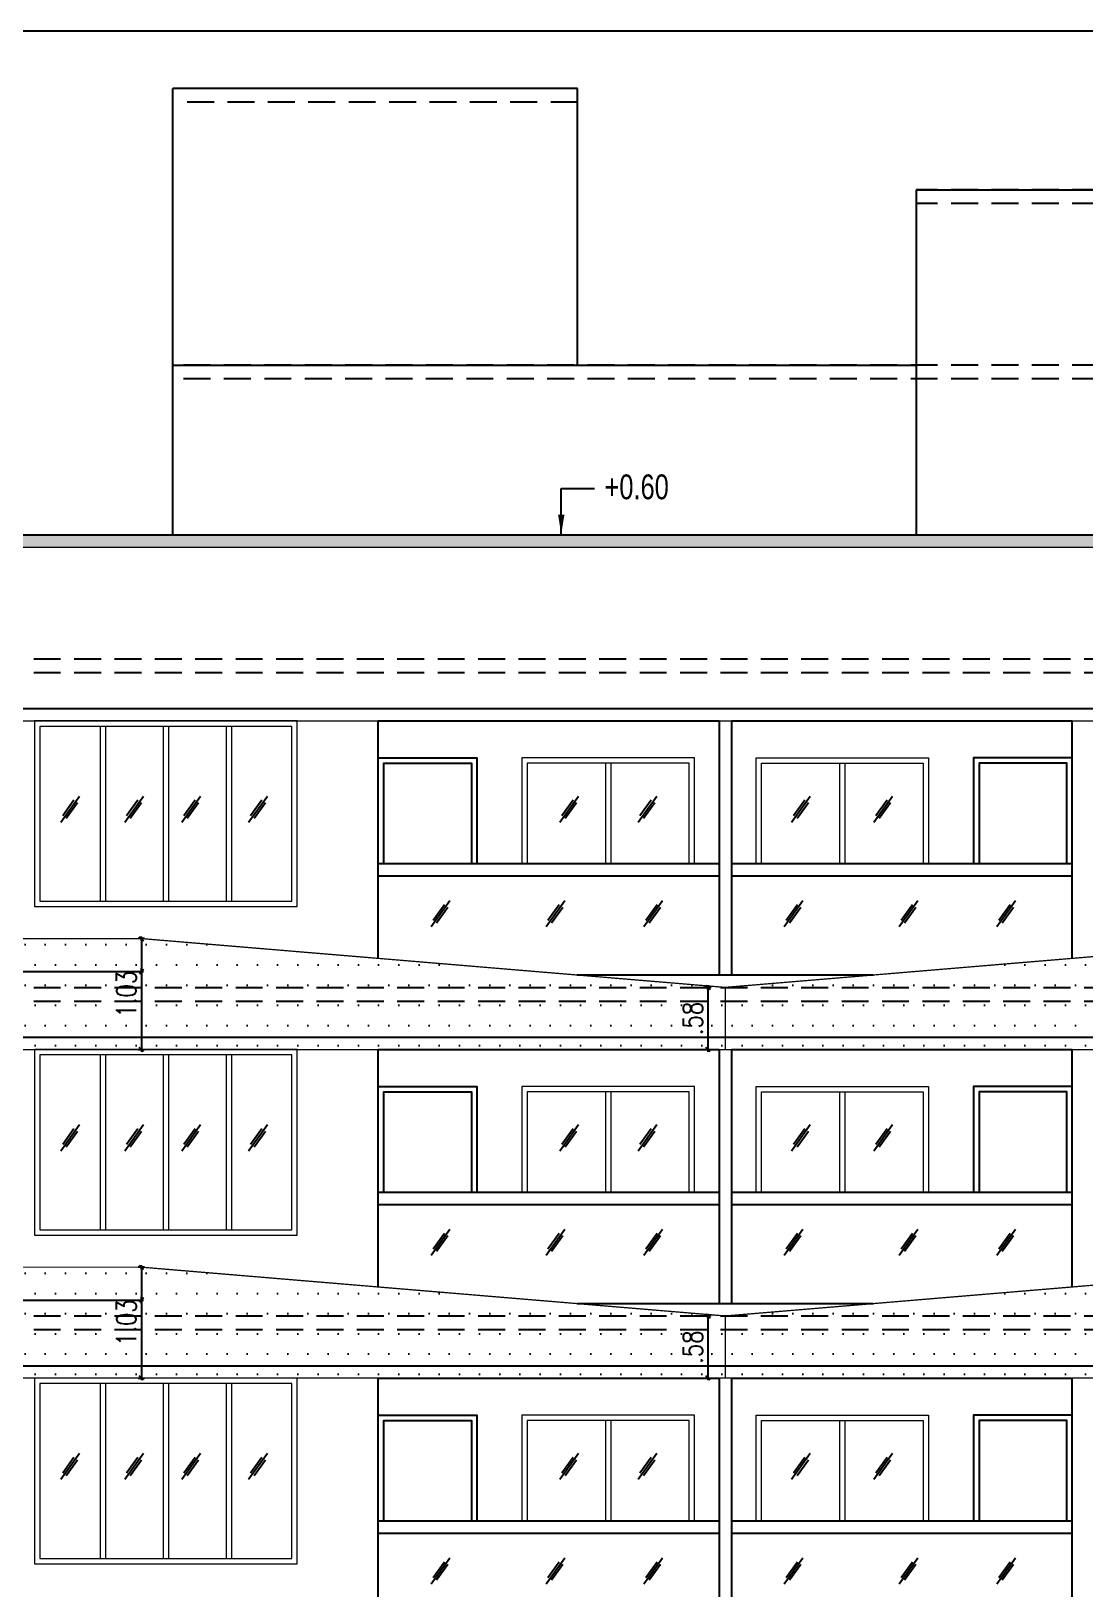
# Model space of a CAD drawing. Header units: inches. Extents: x 14235 to 14499, y 0 to 2549.
# Drawn here: x 14343.03 to 14352.81, y 2446.32 to 2460.78 of the extents above; entities that cross this region are included whole.
import ezdxf
from ezdxf.enums import TextEntityAlignment as Align

# ---------------------------------------------------------------- set-up
doc = ezdxf.new("R2010")
doc.units = ezdxf.units.IN
doc.header["$LTSCALE"] = 0.25
doc.header["$MEASUREMENT"] = 0
doc.header["$PDMODE"] = 35
doc.linetypes.add('1', pattern=[0])
doc.linetypes.add('DASHEDX2', pattern=[1.5, 1, -0.5])
for name, color, linetype in [('DOOR', 104, 'Continuous'), ('ELE.PROJ.', 1, 'Continuous'), ('GLASS WINDOW', 251, '1'), ('hatch', 251, 'Continuous'), ('proj-internal', 1, 'DASHEDX2'), ('wall', 7, 'Continuous'), ('walls', 7, 'Continuous'), ('WORK TEX', 6, 'Continuous'), ('WORKING DIM', 7, 'Continuous')]:
    doc.layers.add(name, color=color, linetype=linetype)
doc.layers.add('WINDOW', color=106, linetype='Continuous', lineweight=13)
doc.styles.add('ARIAL', font='TIMES_0.TTF')
doc.styles.add('ARL', font='swisscl_0.ttf')
doc.styles.add('romans', font='romans.shx', dxfattribs={"width": 0.8})
doc.dimstyles.new('121', dxfattribs={"dimscale": 0.1, "dimtxt": 1.8, "dimasz": 0.2, "dimexe": 0.03125, "dimexo": 0.25, "dimgap": 0.5, "dimtad": 1, "dimzin": 4, "dimdsep": 46, "dimtxsty": 'romans', "dimblk1": 'MINITICK', "dimblk2": 'MINITICK', "dimsah": 1, "dimcen": 1, "dimse1": 1, "dimse2": 1, "dimclrd": 252, "dimclre": 256, "dimclrt": 7, "dimadec": 3, "dimazin": 0, "dimtfac": 0.8, "dimtix": 1, "dimtmove": 2, "dimatfit": 3, "dimfxl": 0, "dimtolj": 1, "dimtzin": 3, "dimarcsym": 0})
doc.dimstyles.new('DFSGSG', dxfattribs={"dimtxt": 0.17, "dimasz": 0.18, "dimexe": 0.18, "dimexo": 0.0625, "dimgap": 0.09, "dimtad": 1, "dimzin": 0, "dimdsep": 46, "dimtxsty": 'ARIAL', "dimcen": 0.09, "dimse1": 1, "dimse2": 1, "dimaunit": 1, "dimadec": 0, "dimazin": 0, "dimtfac": 1, "dimtix": 1, "dimtofl": 0, "dimtmove": 0, "dimatfit": 3, "dimfxl": 0, "dimtolj": 1, "dimtzin": 0, "dimarcsym": 0})
pattern_1 = [(0, (-42.02476, 30.50003), (0.09375, 0.1875), [0, -0.1875])]
pattern_2 = [(0, (-42.02476, 33.55), (0.09375, 0.1875), [0, -0.1875])]

# ---------------------------------------------------------------- blocks, each defined once
blk = doc.blocks.new('MINITICK')
at = {"color": 7}
for p, q in [((1, 1), (-1, -1)), ((-1, 0), (1, 0)), ((0, -1.5), (0, 1.5))]:
    blk.add_line(p, q, dxfattribs=at)
blk = doc.blocks.new('*D1216')
at = {"layer": 'Defpoints', "color": 0, "transparency": 16777216}
for p in [(14338.555, 2446.623), (14344.055, 2446.256), (14344.055, 2445.95)]:
    blk.add_point(p, dxfattribs=at)
at = {"layer": 'WORKING DIM', "color": 252, "lineweight": -2, "transparency": 16777216}
blk.add_line((14338.575, 2445.95), (14344.035, 2445.95), dxfattribs=at)
at = {"layer": 'WORKING DIM', "color": 252, "lineweight": -2, "transparency": 16777216, "xscale": 0.02, "yscale": 0.02, "zscale": 0.02, "rotation": 180}
blk.add_blockref('MINITICK', (14338.555, 2445.95), dxfattribs=at)
at = {"layer": 'WORKING DIM', "color": 252, "lineweight": -2, "transparency": 16777216, "xscale": 0.02, "yscale": 0.02, "zscale": 0.02}
blk.add_blockref('MINITICK', (14344.055, 2445.95), dxfattribs=at)
at = {"layer": 'WORKING DIM', "color": 7, "transparency": 16777216, "insert": (14341.305, 2446.09), "char_height": 0.18, "attachment_point": 5, "style": 'romans'}
blk.add_mtext('\\A1;5.50', dxfattribs=at)
blk = doc.blocks.new('*D1225')
at = {"layer": 'Defpoints', "color": 0, "transparency": 16777216}
for p in [(14349.474, 2448.853), (14349.313, 2448.276), (14349.474, 2448.276)]:
    blk.add_point(p, dxfattribs=at)
at = {"layer": 'WORKING DIM', "color": 252, "lineweight": -2, "transparency": 16777216}
blk.add_line((14349.313, 2448.833), (14349.313, 2448.296), dxfattribs=at)
at = {"layer": 'WORKING DIM', "color": 252, "lineweight": -2, "transparency": 16777216, "xscale": 0.02, "yscale": 0.02, "zscale": 0.02}
for p, rotation in [((14349.313, 2448.853), 90), ((14349.313, 2448.276), 270)]:
    blk.add_blockref('MINITICK', p, dxfattribs=dict(at, rotation=rotation))
at = {"layer": 'WORKING DIM', "color": 7, "transparency": 16777216, "insert": (14349.173, 2448.564), "char_height": 0.18, "attachment_point": 5, "rotation": 90, "style": 'romans'}
blk.add_mtext('\\A1;.58', dxfattribs=at)
blk = doc.blocks.new('*D1227')
at = {"layer": 'Defpoints', "color": 0, "transparency": 16777216}
for p in [(14338.555, 2449.673), (14344.055, 2449.306), (14344.055, 2449)]:
    blk.add_point(p, dxfattribs=at)
at = {"layer": 'WORKING DIM', "color": 252, "lineweight": -2, "transparency": 16777216}
blk.add_line((14338.575, 2449), (14344.035, 2449), dxfattribs=at)
at = {"layer": 'WORKING DIM', "color": 252, "lineweight": -2, "transparency": 16777216, "xscale": 0.02, "yscale": 0.02, "zscale": 0.02, "rotation": 180}
blk.add_blockref('MINITICK', (14338.555, 2449), dxfattribs=at)
at = {"layer": 'WORKING DIM', "color": 252, "lineweight": -2, "transparency": 16777216, "xscale": 0.02, "yscale": 0.02, "zscale": 0.02}
blk.add_blockref('MINITICK', (14344.055, 2449), dxfattribs=at)
at = {"layer": 'WORKING DIM', "color": 7, "transparency": 16777216, "insert": (14341.305, 2449.14), "char_height": 0.18, "attachment_point": 5, "style": 'romans'}
blk.add_mtext('\\A1;5.50', dxfattribs=at)
blk = doc.blocks.new('*D1228')
at = {"layer": 'Defpoints', "color": 0, "transparency": 16777216}
for p in [(14344.055, 2449.306), (14344.055, 2448.276), (14344.055, 2448.276)]:
    blk.add_point(p, dxfattribs=at)
at = {"layer": 'WORKING DIM', "color": 252, "lineweight": -2, "transparency": 16777216}
blk.add_line((14344.055, 2449.286), (14344.055, 2448.296), dxfattribs=at)
at = {"layer": 'WORKING DIM', "color": 252, "lineweight": -2, "transparency": 16777216, "xscale": 0.02, "yscale": 0.02, "zscale": 0.02}
for p, rotation in [((14344.055, 2449.306), 90), ((14344.055, 2448.276), 270)]:
    blk.add_blockref('MINITICK', p, dxfattribs=dict(at, rotation=rotation))
at = {"layer": 'WORKING DIM', "color": 7, "transparency": 16777216, "insert": (14343.915, 2448.791), "char_height": 0.18, "attachment_point": 5, "rotation": 90, "style": 'romans'}
blk.add_mtext('\\A1;1.03', dxfattribs=at)
blk = doc.blocks.new('*D1234')
at = {"layer": 'Defpoints', "color": 0, "transparency": 16777216}
for p in [(14339.33, 2449.306), (14359.5, 2449.306), (14359.618, 2448.853)]:
    blk.add_point(p, dxfattribs=at)
at = {"layer": 'WORKING DIM', "color": 252, "lineweight": -2, "transparency": 16777216}
blk.add_line((14359.5, 2448.873), (14359.5, 2449.286), dxfattribs=at)
at = {"layer": 'WORKING DIM', "color": 252, "lineweight": -2, "transparency": 16777216, "xscale": 0.02, "yscale": 0.02, "zscale": 0.02}
for p, rotation in [((14359.5, 2449.306), 90), ((14359.5, 2448.853), 270)]:
    blk.add_blockref('MINITICK', p, dxfattribs=dict(at, rotation=rotation))
at = {"layer": 'WORKING DIM', "color": 7, "transparency": 16777216, "insert": (14359.36, 2449.08), "char_height": 0.18, "attachment_point": 5, "rotation": 90, "style": 'romans'}
blk.add_mtext('\\A1;.45', dxfattribs=at)
blk = doc.blocks.new('*D1235')
at = {"layer": 'Defpoints', "color": 0, "transparency": 16777216}
for p in [(14359.351, 2448.726), (14339.597, 2448.276), (14359.5, 2448.276)]:
    blk.add_point(p, dxfattribs=at)
at = {"layer": 'WORKING DIM', "color": 252, "lineweight": -2, "transparency": 16777216}
blk.add_line((14359.5, 2448.706), (14359.5, 2448.296), dxfattribs=at)
at = {"layer": 'WORKING DIM', "color": 252, "lineweight": -2, "transparency": 16777216, "xscale": 0.02, "yscale": 0.02, "zscale": 0.02}
for p, rotation in [((14359.5, 2448.726), 90), ((14359.5, 2448.276), 270)]:
    blk.add_blockref('MINITICK', p, dxfattribs=dict(at, rotation=rotation))
at = {"layer": 'WORKING DIM', "color": 7, "transparency": 16777216, "insert": (14359.36, 2448.501), "char_height": 0.18, "attachment_point": 5, "rotation": 90, "style": 'romans'}
blk.add_mtext('\\A1;.45', dxfattribs=at)
blk = doc.blocks.new('*D1236')
at = {"layer": 'Defpoints', "color": 0, "transparency": 16777216}
for p in [(14349.474, 2451.903), (14349.313, 2451.326), (14349.474, 2451.326)]:
    blk.add_point(p, dxfattribs=at)
at = {"layer": 'WORKING DIM', "color": 252, "lineweight": -2, "transparency": 16777216}
blk.add_line((14349.313, 2451.883), (14349.313, 2451.346), dxfattribs=at)
at = {"layer": 'WORKING DIM', "color": 252, "lineweight": -2, "transparency": 16777216, "xscale": 0.02, "yscale": 0.02, "zscale": 0.02}
for p, rotation in [((14349.313, 2451.903), 90), ((14349.313, 2451.326), 270)]:
    blk.add_blockref('MINITICK', p, dxfattribs=dict(at, rotation=rotation))
at = {"layer": 'WORKING DIM', "color": 7, "transparency": 16777216, "insert": (14349.173, 2451.614), "char_height": 0.18, "attachment_point": 5, "rotation": 90, "style": 'romans'}
blk.add_mtext('\\A1;.58', dxfattribs=at)
blk = doc.blocks.new('*D1238')
at = {"layer": 'Defpoints', "color": 0, "transparency": 16777216}
for p in [(14338.555, 2452.723), (14344.055, 2452.356), (14344.055, 2452.05)]:
    blk.add_point(p, dxfattribs=at)
at = {"layer": 'WORKING DIM', "color": 252, "lineweight": -2, "transparency": 16777216}
blk.add_line((14338.575, 2452.05), (14344.035, 2452.05), dxfattribs=at)
at = {"layer": 'WORKING DIM', "color": 252, "lineweight": -2, "transparency": 16777216, "xscale": 0.02, "yscale": 0.02, "zscale": 0.02, "rotation": 180}
blk.add_blockref('MINITICK', (14338.555, 2452.05), dxfattribs=at)
at = {"layer": 'WORKING DIM', "color": 252, "lineweight": -2, "transparency": 16777216, "xscale": 0.02, "yscale": 0.02, "zscale": 0.02}
blk.add_blockref('MINITICK', (14344.055, 2452.05), dxfattribs=at)
at = {"layer": 'WORKING DIM', "color": 7, "transparency": 16777216, "insert": (14341.305, 2452.19), "char_height": 0.18, "attachment_point": 5, "style": 'romans'}
blk.add_mtext('\\A1;5.50', dxfattribs=at)
blk = doc.blocks.new('*D1239')
at = {"layer": 'Defpoints', "color": 0, "transparency": 16777216}
for p in [(14344.055, 2452.356), (14344.055, 2451.326), (14344.055, 2451.326)]:
    blk.add_point(p, dxfattribs=at)
at = {"layer": 'WORKING DIM', "color": 252, "lineweight": -2, "transparency": 16777216}
blk.add_line((14344.055, 2452.336), (14344.055, 2451.346), dxfattribs=at)
at = {"layer": 'WORKING DIM', "color": 252, "lineweight": -2, "transparency": 16777216, "xscale": 0.02, "yscale": 0.02, "zscale": 0.02}
for p, rotation in [((14344.055, 2452.356), 90), ((14344.055, 2451.326), 270)]:
    blk.add_blockref('MINITICK', p, dxfattribs=dict(at, rotation=rotation))
at = {"layer": 'WORKING DIM', "color": 7, "transparency": 16777216, "insert": (14343.915, 2451.841), "char_height": 0.18, "attachment_point": 5, "rotation": 90, "style": 'romans'}
blk.add_mtext('\\A1;1.03', dxfattribs=at)
blk = doc.blocks.new('*D1245')
at = {"layer": 'Defpoints', "color": 0, "transparency": 16777216}
for p in [(14339.33, 2452.356), (14359.5, 2452.356), (14359.618, 2451.903)]:
    blk.add_point(p, dxfattribs=at)
at = {"layer": 'WORKING DIM', "color": 252, "lineweight": -2, "transparency": 16777216}
blk.add_line((14359.5, 2451.923), (14359.5, 2452.336), dxfattribs=at)
at = {"layer": 'WORKING DIM', "color": 252, "lineweight": -2, "transparency": 16777216, "xscale": 0.02, "yscale": 0.02, "zscale": 0.02}
for p, rotation in [((14359.5, 2452.356), 90), ((14359.5, 2451.903), 270)]:
    blk.add_blockref('MINITICK', p, dxfattribs=dict(at, rotation=rotation))
at = {"layer": 'WORKING DIM', "color": 7, "transparency": 16777216, "insert": (14359.36, 2452.13), "char_height": 0.18, "attachment_point": 5, "rotation": 90, "style": 'romans'}
blk.add_mtext('\\A1;.45', dxfattribs=at)
blk = doc.blocks.new('*D1246')
at = {"layer": 'Defpoints', "color": 0, "transparency": 16777216}
for p in [(14359.351, 2451.776), (14339.597, 2451.326), (14359.5, 2451.326)]:
    blk.add_point(p, dxfattribs=at)
at = {"layer": 'WORKING DIM', "color": 252, "lineweight": -2, "transparency": 16777216}
blk.add_line((14359.5, 2451.756), (14359.5, 2451.346), dxfattribs=at)
at = {"layer": 'WORKING DIM', "color": 252, "lineweight": -2, "transparency": 16777216, "xscale": 0.02, "yscale": 0.02, "zscale": 0.02}
for p, rotation in [((14359.5, 2451.776), 90), ((14359.5, 2451.326), 270)]:
    blk.add_blockref('MINITICK', p, dxfattribs=dict(at, rotation=rotation))
at = {"layer": 'WORKING DIM', "color": 7, "transparency": 16777216, "insert": (14359.36, 2451.551), "char_height": 0.18, "attachment_point": 5, "rotation": 90, "style": 'romans'}
blk.add_mtext('\\A1;.45', dxfattribs=at)

msp = doc.modelspace()

# ---------------------------------------------------------------- hatches: boundary and pattern name
at = {"layer": 'hatch', "true_color": 0xc7b399}
h = msp.add_hatch(dxfattribs=at)
h.set_pattern_fill('DOTS', color=253, scale=0.5)
h.set_pattern_definition([(0, (-42.02476, 0), (0.015625, 0.03125), [0, -0.03125])])
h.paths.add_polyline_path([(14360.392, 2456.103), (14338.555, 2456.103), (14338.555, 2455.988), (14360.392, 2455.988)])
h = msp.add_hatch(dxfattribs=at)
h.set_pattern_fill('DOTS', color=253, scale=3)
h.set_pattern_definition(pattern_2)
h.paths.add_polyline_path([(14349.474, 2451.903), (14344.055, 2452.356), (14338.555, 2452.356), (14338.555, 2451.326), (14349.474, 2451.326)])
h = msp.add_hatch(dxfattribs=at)
h.set_pattern_fill('DOTS', color=253, scale=3)
h.set_pattern_definition(pattern_2)
h.paths.add_polyline_path([(14360.392, 2452.356), (14354.892, 2452.356), (14349.474, 2451.903), (14349.474, 2451.326), (14360.392, 2451.326)])
h = msp.add_hatch(dxfattribs=at)
h.set_pattern_fill('DOTS', color=253, scale=3)
h.set_pattern_definition(pattern_1)
h.paths.add_polyline_path([(14349.474, 2448.853), (14344.055, 2449.306), (14338.555, 2449.306), (14338.555, 2448.276), (14349.474, 2448.276)])
h = msp.add_hatch(dxfattribs=at)
h.set_pattern_fill('DOTS', color=253, scale=3)
h.set_pattern_definition(pattern_1)
h.paths.add_polyline_path([(14360.392, 2449.306), (14354.892, 2449.306), (14349.474, 2448.853), (14349.474, 2448.276), (14360.392, 2448.276)])

# ---------------------------------------------------------------- linework, layer by layer
for p, q in [((14346.254, 2453.053), (14349.417, 2453.053)), ((14349.531, 2453.053), (14352.694, 2453.053)), ((14346.254, 2452.938), (14349.417, 2452.938)), ((14349.531, 2452.938), (14352.694, 2452.938)), ((14346.254, 2450.003), (14349.417, 2450.003)), ((14346.254, 2449.888), (14349.417, 2449.888)), ((14349.531, 2450.003), (14352.694, 2450.003)), ((14349.531, 2449.888), (14352.694, 2449.888)), ((14346.254, 2446.953), (14349.417, 2446.953)), ((14346.254, 2446.838), (14349.417, 2446.838)), ((14349.531, 2446.953), (14352.694, 2446.953)), ((14349.531, 2446.838), (14352.694, 2446.838))]:
    msp.add_line(p, q)
at = {"layer": 'DOOR'}
for points in [[(14346.254, 2453.053), (14346.254, 2454.033), (14347.168, 2454.033), (14347.168, 2453.053)], [(14346.304, 2453.053), (14346.304, 2453.983), (14347.118, 2453.983), (14347.118, 2453.053)], [(14352.694, 2453.053), (14352.694, 2454.033), (14351.78, 2454.033), (14351.78, 2453.053)], [(14352.644, 2453.053), (14352.644, 2453.983), (14351.83, 2453.983), (14351.83, 2453.053)], [(14346.254, 2450.003), (14346.254, 2450.983), (14347.168, 2450.983), (14347.168, 2450.003)], [(14346.304, 2450.003), (14346.304, 2450.933), (14347.118, 2450.933), (14347.118, 2450.003)], [(14352.694, 2450.003), (14352.694, 2450.983), (14351.78, 2450.983), (14351.78, 2450.003)], [(14352.644, 2450.003), (14352.644, 2450.933), (14351.83, 2450.933), (14351.83, 2450.003)], [(14346.254, 2446.953), (14346.254, 2447.933), (14347.168, 2447.933), (14347.168, 2446.953)], [(14346.304, 2446.953), (14346.304, 2447.883), (14347.118, 2447.883), (14347.118, 2446.953)], [(14352.694, 2446.953), (14352.694, 2447.933), (14351.78, 2447.933), (14351.78, 2446.953)], [(14352.644, 2446.953), (14352.644, 2447.883), (14351.83, 2447.883), (14351.83, 2446.953)]]:
    msp.add_lwpolyline(points, dxfattribs=at)
at = {"layer": 'ELE.PROJ.'}
for p, q in [((14338.555, 2454.491), (14360.392, 2454.491)), ((14338.555, 2451.441), (14360.392, 2451.441)), ((14338.555, 2448.391), (14360.392, 2448.391))]:
    msp.add_line(p, q, dxfattribs=at)
at = {"layer": 'ELE.PROJ.', "const_width": 0.012}
for points in [[(14338.105, 2454.376), (14360.842, 2454.376), (14360.842, 2456.103), (14338.105, 2456.103)], [(14349.474, 2451.326), (14338.105, 2451.326), (14338.105, 2452.356), (14344.055, 2452.356), (14349.474, 2451.903)], [(14349.474, 2451.326), (14360.842, 2451.326), (14360.842, 2452.356), (14354.892, 2452.356), (14349.474, 2451.903)], [(14349.474, 2448.276), (14338.105, 2448.276), (14338.105, 2449.306), (14344.055, 2449.306), (14349.474, 2448.853)], [(14349.474, 2448.276), (14360.842, 2448.276), (14360.842, 2449.306), (14354.892, 2449.306), (14349.474, 2448.853)]]:
    msp.add_lwpolyline(points, close=True, dxfattribs=at)
msp.add_lwpolyline([(14360.842, 2455.988), (14338.105, 2455.988)], dxfattribs=at)
at = {"layer": 'GLASS WINDOW', "color": 4, "ltscale": 200}
for p, q in [((14343.479, 2453.676), (14343.306, 2453.434)), ((14343.429, 2453.64), (14343.324, 2453.494)), ((14344.074, 2453.676), (14343.9, 2453.434)), ((14344.023, 2453.64), (14343.918, 2453.494)), ((14344.604, 2453.676), (14344.43, 2453.434)), ((14344.553, 2453.64), (14344.448, 2453.494)), ((14345.224, 2453.676), (14345.05, 2453.434)), ((14345.173, 2453.64), (14345.068, 2453.494)), ((14348.112, 2453.676), (14347.938, 2453.434)), ((14348.062, 2453.64), (14347.957, 2453.494)), ((14348.839, 2453.676), (14348.665, 2453.434)), ((14348.788, 2453.64), (14348.683, 2453.494)), ((14350.264, 2453.676), (14350.09, 2453.434)), ((14350.213, 2453.64), (14350.108, 2453.494)), ((14351.027, 2453.676), (14350.853, 2453.434)), ((14350.977, 2453.64), (14350.872, 2453.494)), ((14343.461, 2453.616), (14343.356, 2453.47)), ((14344.055, 2453.616), (14343.95, 2453.47)), ((14344.586, 2453.616), (14344.481, 2453.47)), ((14345.206, 2453.616), (14345.101, 2453.47)), ((14348.094, 2453.616), (14347.989, 2453.47)), ((14348.821, 2453.616), (14348.716, 2453.47)), ((14350.246, 2453.616), (14350.141, 2453.47)), ((14351.009, 2453.616), (14350.904, 2453.47)), ((14346.917, 2452.705), (14346.743, 2452.464)), ((14346.867, 2452.669), (14346.762, 2452.523)), ((14346.899, 2452.646), (14346.794, 2452.5)), ((14347.985, 2452.705), (14347.811, 2452.464)), ((14347.934, 2452.669), (14347.829, 2452.523)), ((14347.967, 2452.646), (14347.862, 2452.5)), ((14348.892, 2452.705), (14348.718, 2452.464)), ((14348.841, 2452.669), (14348.736, 2452.523)), ((14348.874, 2452.646), (14348.769, 2452.5)), ((14350.195, 2452.705), (14350.021, 2452.464)), ((14350.144, 2452.669), (14350.039, 2452.523)), ((14350.176, 2452.646), (14350.071, 2452.5)), ((14351.262, 2452.705), (14351.089, 2452.464)), ((14351.212, 2452.669), (14351.107, 2452.523)), ((14351.244, 2452.646), (14351.139, 2452.5)), ((14352.169, 2452.705), (14351.996, 2452.464)), ((14352.119, 2452.669), (14352.014, 2452.523)), ((14352.151, 2452.646), (14352.046, 2452.5)), ((14343.479, 2450.626), (14343.306, 2450.384)), ((14343.429, 2450.59), (14343.324, 2450.444)), ((14344.074, 2450.626), (14343.9, 2450.384)), ((14344.023, 2450.59), (14343.918, 2450.444)), ((14344.604, 2450.626), (14344.43, 2450.384)), ((14344.553, 2450.59), (14344.448, 2450.444)), ((14345.224, 2450.626), (14345.05, 2450.384)), ((14345.173, 2450.59), (14345.068, 2450.444)), ((14348.112, 2450.626), (14347.938, 2450.384)), ((14348.062, 2450.59), (14347.957, 2450.444)), ((14348.839, 2450.626), (14348.665, 2450.384)), ((14348.788, 2450.59), (14348.683, 2450.444)), ((14350.264, 2450.626), (14350.09, 2450.384)), ((14350.213, 2450.59), (14350.108, 2450.444)), ((14351.027, 2450.626), (14350.853, 2450.384)), ((14350.977, 2450.59), (14350.872, 2450.444)), ((14343.461, 2450.566), (14343.356, 2450.42)), ((14344.055, 2450.566), (14343.95, 2450.42)), ((14344.586, 2450.566), (14344.481, 2450.42)), ((14345.206, 2450.566), (14345.101, 2450.42)), ((14348.094, 2450.566), (14347.989, 2450.42)), ((14348.821, 2450.566), (14348.716, 2450.42)), ((14350.246, 2450.566), (14350.141, 2450.42)), ((14351.009, 2450.566), (14350.904, 2450.42)), ((14346.917, 2449.655), (14346.743, 2449.414)), ((14346.867, 2449.619), (14346.762, 2449.473)), ((14346.899, 2449.596), (14346.794, 2449.45)), ((14347.985, 2449.655), (14347.811, 2449.414)), ((14347.934, 2449.619), (14347.829, 2449.473)), ((14347.967, 2449.596), (14347.862, 2449.45)), ((14348.892, 2449.655), (14348.718, 2449.414)), ((14348.841, 2449.619), (14348.736, 2449.473)), ((14348.874, 2449.596), (14348.769, 2449.45)), ((14350.195, 2449.655), (14350.021, 2449.414)), ((14350.144, 2449.619), (14350.039, 2449.473)), ((14350.176, 2449.596), (14350.071, 2449.45)), ((14351.262, 2449.655), (14351.089, 2449.414)), ((14351.212, 2449.619), (14351.107, 2449.473)), ((14351.244, 2449.596), (14351.139, 2449.45)), ((14352.169, 2449.655), (14351.996, 2449.414)), ((14352.119, 2449.619), (14352.014, 2449.473)), ((14352.151, 2449.596), (14352.046, 2449.45)), ((14343.479, 2447.576), (14343.306, 2447.334)), ((14344.074, 2447.576), (14343.9, 2447.334)), ((14344.604, 2447.576), (14344.43, 2447.334)), ((14345.224, 2447.576), (14345.05, 2447.334)), ((14348.112, 2447.576), (14347.938, 2447.334)), ((14348.839, 2447.576), (14348.665, 2447.334)), ((14350.264, 2447.576), (14350.09, 2447.334)), ((14351.027, 2447.576), (14350.853, 2447.334)), ((14343.429, 2447.54), (14343.324, 2447.394)), ((14343.461, 2447.516), (14343.356, 2447.37)), ((14344.023, 2447.54), (14343.918, 2447.394)), ((14344.055, 2447.516), (14343.95, 2447.37)), ((14344.553, 2447.54), (14344.448, 2447.394)), ((14344.586, 2447.516), (14344.481, 2447.37)), ((14345.173, 2447.54), (14345.068, 2447.394)), ((14345.206, 2447.516), (14345.101, 2447.37)), ((14348.062, 2447.54), (14347.957, 2447.394)), ((14348.094, 2447.516), (14347.989, 2447.37)), ((14348.788, 2447.54), (14348.683, 2447.394)), ((14348.821, 2447.516), (14348.716, 2447.37)), ((14350.213, 2447.54), (14350.108, 2447.394)), ((14350.246, 2447.516), (14350.141, 2447.37)), ((14350.977, 2447.54), (14350.872, 2447.394)), ((14351.009, 2447.516), (14350.904, 2447.37)), ((14346.917, 2446.605), (14346.743, 2446.364)), ((14346.867, 2446.569), (14346.762, 2446.423)), ((14346.899, 2446.546), (14346.794, 2446.4)), ((14347.985, 2446.605), (14347.811, 2446.364)), ((14347.934, 2446.569), (14347.829, 2446.423)), ((14347.967, 2446.546), (14347.862, 2446.4)), ((14348.892, 2446.605), (14348.718, 2446.364)), ((14348.841, 2446.569), (14348.736, 2446.423)), ((14348.874, 2446.546), (14348.769, 2446.4)), ((14350.195, 2446.605), (14350.021, 2446.364)), ((14350.144, 2446.569), (14350.039, 2446.423)), ((14350.176, 2446.546), (14350.071, 2446.4)), ((14351.262, 2446.605), (14351.089, 2446.364)), ((14351.212, 2446.569), (14351.107, 2446.423)), ((14351.244, 2446.546), (14351.139, 2446.4)), ((14352.169, 2446.605), (14351.996, 2446.364)), ((14352.119, 2446.569), (14352.014, 2446.423)), ((14352.151, 2446.546), (14352.046, 2446.4))]:
    msp.add_line(p, q, dxfattribs=at)
at = {"layer": 'proj-internal', "color": 251}
for p, q in [((14348.104, 2460.247), (14344.348, 2460.247)), ((14348.104, 2460.12), (14344.348, 2460.12)), ((14355.946, 2459.307), (14351.246, 2459.307)), ((14355.946, 2459.18), (14351.246, 2459.18)), ((14355.946, 2457.68), (14344.348, 2457.68)), ((14355.946, 2457.553), (14344.348, 2457.553)), ((14338.555, 2454.953), (14360.392, 2454.953)), ((14338.555, 2454.826), (14360.392, 2454.826)), ((14338.555, 2451.903), (14360.392, 2451.903)), ((14338.555, 2451.776), (14360.392, 2451.776)), ((14338.555, 2448.853), (14360.392, 2448.853)), ((14338.555, 2448.726), (14360.392, 2448.726))]:
    msp.add_line(p, q, dxfattribs=at)
at = {"layer": 'wall'}
for p, q in [((14344.348, 2456.103), (14344.348, 2460.247)), ((14348.104, 2460.247), (14344.348, 2460.247)), ((14348.104, 2457.68), (14348.104, 2460.247)), ((14351.246, 2459.307), (14351.246, 2456.103)), ((14351.246, 2459.307), (14355.946, 2459.307)), ((14338.555, 2456.103), (14360.392, 2456.103)), ((14346.254, 2452.172), (14346.254, 2454.376)), ((14349.417, 2454.376), (14349.417, 2452.018)), ((14349.531, 2454.376), (14349.531, 2452.018)), ((14352.694, 2452.172), (14352.694, 2454.376)), ((14348.1, 2452.018), (14350.847, 2452.018)), ((14349.417, 2451.909), (14349.417, 2451.903)), ((14349.531, 2451.909), (14349.531, 2451.903)), ((14346.254, 2449.122), (14346.254, 2451.326)), ((14349.417, 2451.326), (14349.417, 2448.968)), ((14349.531, 2451.326), (14349.531, 2448.968)), ((14352.694, 2449.122), (14352.694, 2451.326)), ((14348.1, 2448.968), (14350.847, 2448.968)), ((14349.417, 2448.859), (14349.417, 2448.853)), ((14349.531, 2448.859), (14349.531, 2448.853)), ((14346.254, 2446.072), (14346.254, 2448.276)), ((14349.417, 2448.276), (14349.417, 2445.918)), ((14349.531, 2448.276), (14349.531, 2445.918)), ((14352.694, 2446.072), (14352.694, 2448.276))]:
    msp.add_line(p, q, dxfattribs=at)
msp.add_lwpolyline([(14367.666, 2460.779), (14330.733, 2460.779), (14330.733, 2408.55), (14367.666, 2408.55)], close=True, dxfattribs=at)
at = {"layer": 'walls'}
for p, q in [((14344.348, 2457.68), (14351.246, 2457.68)), ((14346.254, 2454.376), (14349.417, 2454.376)), ((14349.531, 2454.376), (14352.694, 2454.376)), ((14346.254, 2451.326), (14349.417, 2451.326)), ((14349.531, 2451.326), (14352.694, 2451.326)), ((14346.254, 2448.276), (14349.417, 2448.276)), ((14349.531, 2448.276), (14352.694, 2448.276))]:
    msp.add_line(p, q, dxfattribs=at)
at = {"layer": 'WINDOW'}
for p, q in [((14343.671, 2454.326), (14343.671, 2452.703)), ((14343.721, 2454.326), (14343.721, 2452.703)), ((14344.256, 2454.326), (14344.256, 2452.703)), ((14344.306, 2454.326), (14344.306, 2452.703)), ((14344.841, 2454.326), (14344.841, 2452.703)), ((14344.891, 2454.326), (14344.891, 2452.703)), ((14348.363, 2453.983), (14348.363, 2453.053)), ((14348.413, 2453.983), (14348.413, 2453.053)), ((14350.535, 2453.983), (14350.535, 2453.053)), ((14350.585, 2453.983), (14350.585, 2453.053)), ((14343.671, 2451.276), (14343.671, 2449.653)), ((14343.721, 2451.276), (14343.721, 2449.653)), ((14344.256, 2451.276), (14344.256, 2449.653)), ((14344.306, 2451.276), (14344.306, 2449.653)), ((14344.841, 2451.276), (14344.841, 2449.653)), ((14344.891, 2451.276), (14344.891, 2449.653)), ((14348.363, 2450.933), (14348.363, 2450.003)), ((14348.413, 2450.933), (14348.413, 2450.003)), ((14350.535, 2450.933), (14350.535, 2450.003)), ((14350.585, 2450.933), (14350.585, 2450.003)), ((14343.671, 2448.226), (14343.671, 2446.603)), ((14343.721, 2448.226), (14343.721, 2446.603)), ((14344.256, 2448.226), (14344.256, 2446.603)), ((14344.306, 2448.226), (14344.306, 2446.603)), ((14344.841, 2448.226), (14344.841, 2446.603)), ((14344.891, 2448.226), (14344.891, 2446.603)), ((14348.363, 2447.883), (14348.363, 2446.953)), ((14348.413, 2447.883), (14348.413, 2446.953)), ((14350.535, 2447.883), (14350.535, 2446.953)), ((14350.585, 2447.883), (14350.585, 2446.953))]:
    msp.add_line(p, q, dxfattribs=at)
for points in [[(14343.061, 2452.653), (14345.5, 2452.653), (14345.5, 2454.376), (14343.061, 2454.376)], [(14343.111, 2452.703), (14345.45, 2452.703), (14345.45, 2454.326), (14343.111, 2454.326)], [(14343.061, 2449.603), (14345.5, 2449.603), (14345.5, 2451.326), (14343.061, 2451.326)], [(14343.111, 2449.653), (14345.45, 2449.653), (14345.45, 2451.276), (14343.111, 2451.276)], [(14343.061, 2446.553), (14345.5, 2446.553), (14345.5, 2448.276), (14343.061, 2448.276)], [(14343.111, 2446.603), (14345.45, 2446.603), (14345.45, 2448.226), (14343.111, 2448.226)]]:
    msp.add_lwpolyline(points, close=True, dxfattribs=at)
for points in [[(14349.188, 2453.053), (14349.188, 2454.033), (14347.587, 2454.033), (14347.587, 2453.053)], [(14349.138, 2453.053), (14349.138, 2453.983), (14347.637, 2453.983), (14347.637, 2453.053)], [(14349.76, 2453.053), (14349.76, 2454.033), (14351.36, 2454.033), (14351.36, 2453.053)], [(14349.81, 2453.053), (14349.81, 2453.983), (14351.31, 2453.983), (14351.31, 2453.053)], [(14349.188, 2450.003), (14349.188, 2450.983), (14347.587, 2450.983), (14347.587, 2450.003)], [(14349.138, 2450.003), (14349.138, 2450.933), (14347.637, 2450.933), (14347.637, 2450.003)], [(14349.76, 2450.003), (14349.76, 2450.983), (14351.36, 2450.983), (14351.36, 2450.003)], [(14349.81, 2450.003), (14349.81, 2450.933), (14351.31, 2450.933), (14351.31, 2450.003)], [(14349.188, 2446.953), (14349.188, 2447.933), (14347.587, 2447.933), (14347.587, 2446.953)], [(14349.138, 2446.953), (14349.138, 2447.883), (14347.637, 2447.883), (14347.637, 2446.953)], [(14349.76, 2446.953), (14349.76, 2447.933), (14351.36, 2447.933), (14351.36, 2446.953)], [(14349.81, 2446.953), (14349.81, 2447.883), (14351.31, 2447.883), (14351.31, 2446.953)]]:
    msp.add_lwpolyline(points, dxfattribs=at)

# ---------------------------------------------------------------- texts
at = {"layer": 'WORK TEX', "color": 7, "style": 'ARL'}
msp.add_text('+0.60', height=0.23, dxfattribs=at).set_placement((14348.652, 2456.549), align=Align.MIDDLE_CENTER)

# ---------------------------------------------------------------- dimensions: what is measured, and where the dimension line sits
at = {"layer": 'WORKING DIM'}
for base, p1, p2, picture, middle in [((14344.055, 2452.05), (14338.555, 2452.723), (14344.055, 2452.356), '*D1238', (14341.305, 2452.19)), ((14344.055, 2449), (14338.555, 2449.673), (14344.055, 2449.306), '*D1227', (14341.305, 2449.14)), ((14344.055, 2445.95), (14338.555, 2446.623), (14344.055, 2446.256), '*D1216', (14341.305, 2446.09))]:
    dim = msp.add_linear_dim(base=base, p1=p1, p2=p2, dimstyle='121', override={"dimfxl": 0.18, "dimfxlon": 1}, dxfattribs=at)
    dim.commit()
    dim.dimension.update_dxf_attribs({"geometry": picture, "text_midpoint": middle})
for base, p1, p2, picture, middle in [((14359.5, 2452.356), (14359.618, 2451.903), (14339.33, 2452.356), '*D1245', (14359.36, 2452.13)), ((14344.055, 2451.326), (14344.055, 2452.356), (14344.055, 2451.326), '*D1239', (14343.915, 2451.841)), ((14349.313, 2451.326), (14349.474, 2451.903), (14349.474, 2451.326), '*D1236', (14349.173, 2451.614)), ((14359.5, 2451.326), (14359.351, 2451.776), (14339.597, 2451.326), '*D1246', (14359.36, 2451.551)), ((14359.5, 2449.306), (14359.618, 2448.853), (14339.33, 2449.306), '*D1234', (14359.36, 2449.08)), ((14344.055, 2448.276), (14344.055, 2449.306), (14344.055, 2448.276), '*D1228', (14343.915, 2448.791)), ((14349.313, 2448.276), (14349.474, 2448.853), (14349.474, 2448.276), '*D1225', (14349.173, 2448.564)), ((14359.5, 2448.276), (14359.351, 2448.726), (14339.597, 2448.276), '*D1235', (14359.36, 2448.501))]:
    dim = msp.add_linear_dim(base=base, p1=p1, p2=p2, angle=90, dimstyle='121', override={"dimfxl": 0.18, "dimfxlon": 1}, dxfattribs=at)
    dim.commit()
    dim.dimension.update_dxf_attribs({"geometry": picture, "text_midpoint": middle})

# ---------------------------------------------------------------- leaders
at = {"layer": 'walls'}
msp.add_leader([(14347.952, 2456.11), (14347.952, 2456.535), (14348.261, 2456.535)], dimstyle='DFSGSG', override={"dimgap": 0.09, "dimtad": 0, "dimarcsym": 1}, dxfattribs=at)

doc.saveas('drawing.dxf')
